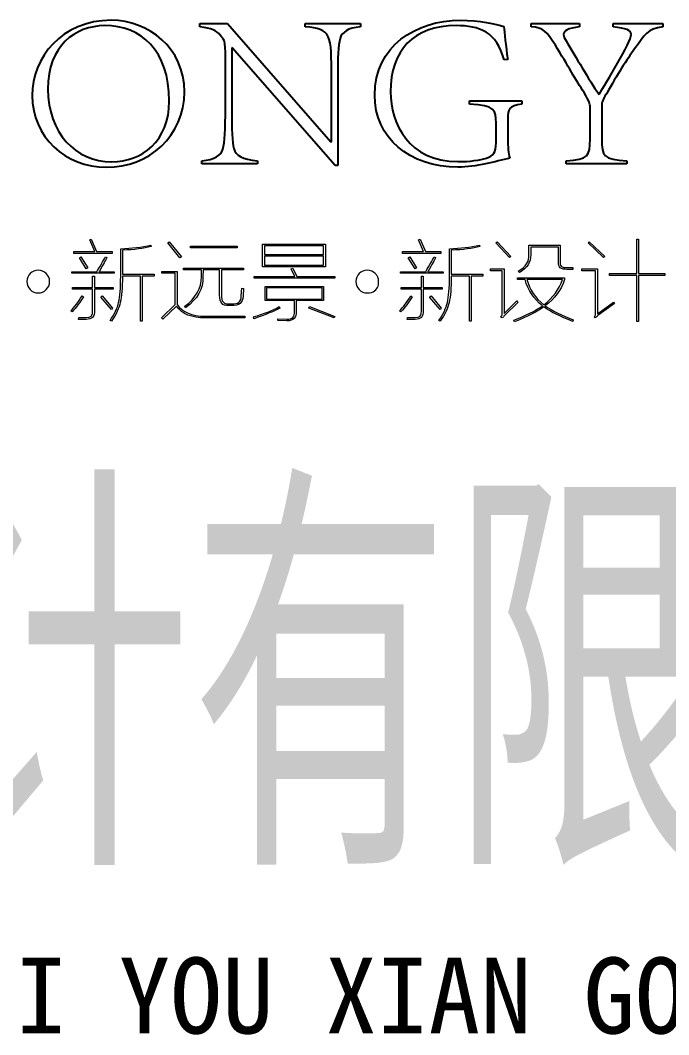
# Model space of a CAD drawing. Extents: x -266287 to 275962, y -324567 to 363765.
# Drawn here: x -139883 to -138857, y 206561 to 208164 of the extents above; entities that cross this region are included whole.
import ezdxf

# ---------------------------------------------------------------- set-up
doc = ezdxf.new("R2010")
doc.units = 0
doc.header["$LTSCALE"] = 1000
doc.layers.get('0').update_dxf_attribs({"linetype": 'CONTINUOUS'})
doc.styles.add('-黑体', font='simhei.ttf', dxfattribs={"width": 0.8})

msp = doc.modelspace()

# ---------------------------------------------------------------- linework, layer by layer
at = {"lineweight": 9}
for p, q in [((-139772.62569, 207816.72582), (-139770.36916, 207817.82825)), ((-139764.77088, 207798.20843), (-139772.62569, 207816.72582)), ((-139770.36916, 207817.82825), (-139761.96312, 207798.20843)), ((-139649.2396, 207812.22997), (-139647.00029, 207813.90084)), ((-139630.18822, 207788.13153), (-139649.2396, 207812.22997)), ((-139647.00029, 207813.90084), (-139627.93168, 207789.8024)), ((-139499.51575, 207809.99066), (-139400.26255, 207809.99066)), ((-139499.51575, 207774.10999), (-139499.51575, 207809.99066)), ((-139400.26255, 207809.99066), (-139400.26255, 207774.10999)), ((-139252.82969, 207816.72582), (-139250.57315, 207817.82825)), ((-139244.97487, 207798.20843), (-139252.82969, 207816.72582)), ((-139250.57315, 207817.82825), (-139242.16712, 207798.20843)), ((-139130.58047, 207812.22997), (-139128.89238, 207813.90084)), ((-139109.27256, 207788.68274), (-139130.58047, 207812.22997)), ((-139128.89238, 207813.90084), (-139107.01602, 207790.37084)), ((-138984.76681, 207812.22997), (-138983.09593, 207813.90084)), ((-138960.66836, 207788.68274), (-138984.76681, 207812.22997)), ((-138983.09593, 207813.90084), (-138958.41183, 207790.37084)), ((-138907.9584, 207817.82825), (-138905.15065, 207817.82825)), ((-138907.9584, 207763.44742), (-138907.9584, 207817.82825)), ((-138905.15065, 207817.82825), (-138905.15065, 207763.44742)), ((-139797.84379, 207795.40068), (-139797.84379, 207798.20843)), ((-139797.84379, 207798.20843), (-139764.77088, 207798.20843)), ((-139737.29624, 207795.40068), (-139797.84379, 207795.40068)), ((-139761.96312, 207798.20843), (-139737.29624, 207798.20843)), ((-139737.29624, 207798.20843), (-139737.29624, 207795.40068)), ((-139613.35893, 207806.63169), (-139539.90949, 207806.63169)), ((-139613.35893, 207804.39238), (-139613.35893, 207806.63169)), ((-139539.90949, 207804.39238), (-139613.35893, 207804.39238)), ((-139539.90949, 207806.63169), (-139539.90949, 207804.39238)), ((-139403.0703, 207807.18291), (-139496.72522, 207807.18291)), ((-139496.72522, 207807.18291), (-139496.72522, 207793.72981)), ((-139403.0703, 207793.72981), (-139403.0703, 207807.18291)), ((-139278.04778, 207795.40068), (-139278.04778, 207798.20843)), ((-139278.04778, 207798.20843), (-139244.97487, 207798.20843)), ((-139217.50023, 207795.40068), (-139278.04778, 207795.40068)), ((-139242.16712, 207798.20843), (-139217.50023, 207798.20843)), ((-139217.50023, 207798.20843), (-139217.50023, 207795.40068)), ((-139788.88654, 207788.13153), (-139786.63001, 207789.8024)), ((-139778.22397, 207770.7338), (-139788.88654, 207788.13153)), ((-139786.63001, 207789.8024), (-139775.98466, 207772.42189)), ((-139627.93168, 207789.8024), (-139630.18822, 207788.13153)), ((-139496.72522, 207793.72981), (-139403.0703, 207793.72981)), ((-139403.0703, 207790.92206), (-139496.72522, 207790.92206)), ((-139496.72522, 207790.92206), (-139496.72522, 207776.90052)), ((-139403.0703, 207776.90052), (-139403.0703, 207790.92206)), ((-139269.09054, 207788.13153), (-139266.834, 207789.8024)), ((-139258.42797, 207770.7338), (-139269.09054, 207788.13153)), ((-139266.834, 207789.8024), (-139256.18865, 207772.42189)), ((-139107.01602, 207790.37084), (-139109.27256, 207788.68274)), ((-138958.41183, 207790.37084), (-138960.66836, 207788.68274)), ((-139775.98466, 207772.42189), (-139778.22397, 207770.7338)), ((-139400.26255, 207774.10999), (-139499.51575, 207774.10999)), ((-139496.72522, 207776.90052), (-139403.0703, 207776.90052)), ((-139454.10939, 207770.7338), (-139451.85285, 207771.85345)), ((-139448.49388, 207758.95157), (-139454.10939, 207770.7338)), ((-139451.85285, 207771.85345), (-139445.13492, 207758.95157)), ((-139256.18865, 207772.42189), (-139258.42797, 207770.7338)), ((-138951.12545, 207760.63967), (-138951.12545, 207763.44742)), ((-138951.12545, 207763.44742), (-138907.9584, 207763.44742)), ((-138905.15065, 207763.44742), (-138863.65447, 207763.44742)), ((-138863.65447, 207763.44742), (-138863.65447, 207760.63967)), ((-139512.98607, 207756.16104), (-139512.98607, 207758.95157)), ((-139512.98607, 207758.95157), (-139448.49388, 207758.95157)), ((-139385.12135, 207756.16104), (-139512.98607, 207756.16104)), ((-139445.13492, 207758.95157), (-139385.12135, 207758.95157)), ((-139385.12135, 207758.95157), (-139385.12135, 207756.16104)), ((-138907.9584, 207760.63967), (-138951.12545, 207760.63967)), ((-138907.9584, 207687.74145), (-138907.9584, 207760.63967)), ((-138863.65447, 207760.63967), (-138905.15065, 207760.63967)), ((-138905.15065, 207760.63967), (-138905.15065, 207687.74145)), ((-139405.30961, 207741.01985), (-139493.34903, 207741.01985)), ((-139493.34903, 207741.01985), (-139493.34903, 207723.0709)), ((-139405.30961, 207723.0709), (-139405.30961, 207741.01985)), ((-139755.22796, 207726.42987), (-139752.98865, 207728.11797)), ((-139738.41589, 207706.81005), (-139755.22796, 207726.42987)), ((-139752.98865, 207728.11797), (-139736.7278, 207709.04936)), ((-139493.34903, 207723.0709), (-139405.30961, 207723.0709)), ((-139235.43195, 207726.42987), (-139233.19264, 207728.11797)), ((-139218.61989, 207706.81005), (-139235.43195, 207726.42987)), ((-139233.19264, 207728.11797), (-139216.93179, 207709.04936)), ((-139736.7278, 207709.04936), (-139738.41589, 207706.81005)), ((-139426.61753, 207709.04936), (-139425.49787, 207711.3059)), ((-139386.25823, 207693.35695), (-139426.61753, 207709.04936)), ((-139425.49787, 207711.3059), (-139385.12135, 207695.59626)), ((-139216.93179, 207709.04936), (-139218.61989, 207706.81005)), ((-139385.12135, 207695.59626), (-139386.25823, 207693.35695)), ((-138905.15065, 207687.74145), (-138907.9584, 207687.74145))]:
    msp.add_line(p, q, dxfattribs=at)
for points, knots in [([(-139622.98797, 208050.88896), (-139622.98797, 207980.47121), (-139679.26361, 207931.61976), (-139746.51187, 207931.61976), (-139811.27966, 207931.61976), (-139863.66234, 207979.40323), (-139863.66234, 208044.8945), (-139863.66234, 208104.33962), (-139817.65309, 208163.80197), (-139738.72595, 208163.80197), (-139679.60811, 208163.80197), (-139622.98797, 208119.54972), (-139622.98797, 208050.88896)], [0, 0, 0, 0, 1, 1, 1, 2, 2, 2, 3, 3, 3, 4, 4, 4, 4]), ([(-139108.48019, 207946.12361), (-139131.4762, 207940.47365), (-139161.56911, 207931.61976), (-139190.57681, 207931.61976), (-139267.74695, 207931.61976), (-139322.24836, 207978.33525), (-139322.24836, 208045.58351), (-139322.24836, 208123.09816), (-139256.77432, 208163.80197), (-139187.04559, 208163.80197), (-139156.95268, 208163.80197), (-139130.06371, 208157.79027), (-139118.0231, 208154.24183)], [3, 3, 3, 3, 4, 4, 4, 5, 5, 5, 6, 6, 6, 7, 7, 7, 7]), ([(-139838.8921, 208055.14365), (-139838.8921, 207986.12117), (-139795.3461, 207940.12914), (-139738.01971, 207940.12914), (-139690.23623, 207940.12914), (-139647.05196, 207973.0298), (-139647.05196, 208036.0406), (-139647.05196, 208116.38023), (-139692.01046, 208155.30981), (-139748.99234, 208155.30981)], [0, 0, 0, 0, 1, 1, 1, 2, 2, 2, 3, 3, 3, 3]), ([(-139117.67859, 208101.15291), (-139129.35746, 208145.74967), (-139156.95268, 208155.30981), (-139193.41901, 208155.30981), (-139261.37352, 208155.30981), (-139297.11639, 208116.01849), (-139297.11639, 208050.54445), (-139297.11639, 208001.00398), (-139268.7977, 207940.47365), (-139190.57681, 207940.47365), (-139171.81827, 207940.47365), (-139155.90192, 207942.60961), (-139145.2738, 207946.12361)], [9, 9, 9, 9, 10, 10, 10, 11, 11, 11, 12, 12, 12, 13, 13, 13, 13]), ([(-138998.44384, 208153.53558), (-139017.20238, 208151.07234), (-139023.57581, 208147.52389), (-139023.57581, 208141.49497), (-139023.57581, 208138.66999), (-139022.16332, 208135.12155), (-139019.68285, 208131.22859)], [8, 8, 8, 8, 9, 9, 9, 10, 10, 10, 10]), ([(-138967.66191, 208046.30699), (-138957.03379, 208063.63582), (-138916.69172, 208130.17783), (-138916.69172, 208141.15046), (-138916.69172, 208148.59187), (-138924.82214, 208151.07234), (-138945.35491, 208153.53558)], [11, 11, 11, 11, 12, 12, 12, 13, 13, 13, 13])]:
    msp.add_open_spline(points, degree=3, knots=knots)
for points in [[(-139748.99234, 208155.30981), (-139796.05234, 208154.9653), (-139838.8921, 208123.44267), (-139838.8921, 208055.14365)], [(-139598.61392, 208153.53558), (-139598.61392, 208153.53558), (-139598.61392, 208158.49652), (-139598.61392, 208158.49652)], [(-139598.61392, 208158.49652), (-139598.61392, 208158.49652), (-139555.08514, 208158.49652), (-139555.08514, 208158.49652)], [(-139566.4195, 208140.44422), (-139572.43119, 208147.52389), (-139579.85537, 208151.41685), (-139598.61392, 208153.53558)], [(-139555.08514, 208158.49652), (-139555.08514, 208158.49652), (-139391.58091, 207971.61731), (-139391.58091, 207971.61731)], [(-139432.26748, 208153.53558), (-139432.26748, 208153.53558), (-139432.26748, 208158.49652), (-139432.26748, 208158.49652)], [(-139432.26748, 208158.49652), (-139432.26748, 208158.49652), (-139344.50368, 208158.49652), (-139344.50368, 208158.49652)], [(-139390.51293, 208072.48971), (-139390.51293, 208141.49497), (-139390.85744, 208150.7106), (-139432.26748, 208153.53558)], [(-139344.50368, 208153.53558), (-139365.01922, 208151.76136), (-139373.87312, 208145.04342), (-139377.05983, 208134.77704)], [(-139344.50368, 208158.49652), (-139344.50368, 208158.49652), (-139344.50368, 208153.53558), (-139344.50368, 208153.53558)], [(-139118.0231, 208154.24183), (-139116.97235, 208143.97544), (-139115.19812, 208123.82163), (-139112.01141, 208101.87638)], [(-139074.8905, 208153.53558), (-139074.8905, 208153.53558), (-139074.8905, 208158.49652), (-139074.8905, 208158.49652)], [(-139074.8905, 208158.49652), (-139074.8905, 208158.49652), (-138998.44384, 208158.49652), (-138998.44384, 208158.49652)], [(-139036.66717, 208124.51065), (-139050.82651, 208146.1114), (-139055.08121, 208152.48483), (-139074.8905, 208153.53558)], [(-138998.44384, 208158.49652), (-138998.44384, 208158.49652), (-138998.44384, 208153.53558), (-138998.44384, 208153.53558)], [(-138945.35491, 208153.53558), (-138945.35491, 208153.53558), (-138945.35491, 208158.49652), (-138945.35491, 208158.49652)], [(-138945.35491, 208158.49652), (-138945.35491, 208158.49652), (-138866.78951, 208158.49652), (-138866.78951, 208158.49652)], [(-138866.78951, 208153.53558), (-138891.19801, 208150.7106), (-138895.45271, 208140.80595), (-138911.38627, 208118.49896)], [(-138866.78951, 208158.49652), (-138866.78951, 208158.49652), (-138866.78951, 208153.53558), (-138866.78951, 208153.53558)], [(-139558.27185, 208102.92713), (-139558.27185, 208134.43253), (-139560.04608, 208132.6583), (-139566.4195, 208140.44422)], [(-139377.05983, 208134.77704), (-139380.24654, 208123.82163), (-139380.60828, 208105.76933), (-139380.60828, 208072.48971)], [(-139019.68285, 208131.22859), (-139004.45553, 208105.76933), (-138984.28449, 208071.42173), (-138967.66191, 208046.30699)], [(-139547.66096, 208120.27319), (-139547.66096, 208120.27319), (-139548.3672, 208120.27319), (-139548.3672, 208120.27319)], [(-139548.3672, 208120.27319), (-139548.3672, 208120.27319), (-139548.3672, 208026.11873), (-139548.3672, 208026.11873)], [(-139384.50124, 207934.44473), (-139384.50124, 207934.44473), (-139547.66096, 208120.27319), (-139547.66096, 208120.27319)], [(-138991.36416, 208049.83821), (-139003.40477, 208067.89051), (-139016.85787, 208092.29901), (-139036.66717, 208124.51065)], [(-138911.38627, 208118.49896), (-138924.1159, 208101.87638), (-138938.63698, 208077.79516), (-138955.98303, 208047.71947)], [(-139558.27185, 208026.11873), (-139558.27185, 208026.11873), (-139558.27185, 208102.92713), (-139558.27185, 208102.92713)], [(-139112.01141, 208101.87638), (-139112.01141, 208101.87638), (-139117.67859, 208101.15291), (-139117.67859, 208101.15291)], [(-139390.51293, 207971.61731), (-139390.51293, 207971.61731), (-139390.51293, 208072.48971), (-139390.51293, 208072.48971)], [(-139380.60828, 208072.48971), (-139380.60828, 208072.48971), (-139380.60828, 207934.44473), (-139380.60828, 207934.44473)], [(-139172.54174, 208031.42417), (-139172.54174, 208031.42417), (-139172.54174, 208036.38511), (-139172.54174, 208036.38511)], [(-139172.54174, 208036.38511), (-139172.54174, 208036.38511), (-139089.72164, 208036.38511), (-139089.72164, 208036.38511)], [(-139089.72164, 208036.38511), (-139089.72164, 208036.38511), (-139089.72164, 208031.42417), (-139089.72164, 208031.42417)], [(-138981.80402, 208027.18671), (-138981.80402, 208031.07966), (-138982.52749, 208034.97262), (-138991.36416, 208049.83821)], [(-138955.98303, 208047.71947), (-138962.70097, 208037.10858), (-138963.04548, 208033.21562), (-138963.40721, 208029.66717)], [(-139562.16481, 207960.28295), (-139559.33983, 207970.91107), (-139558.27185, 207990.37586), (-139558.27185, 208026.11873)], [(-139548.3672, 208026.11873), (-139548.00547, 207990.37586), (-139547.66096, 207970.91107), (-139545.18049, 207961.00642)], [(-139130.40822, 208001.00398), (-139130.40822, 208022.5875), (-139132.18244, 208028.59919), (-139172.54174, 208031.42417)], [(-139089.72164, 208031.42417), (-139110.59892, 208028.25468), (-139111.64967, 208023.63826), (-139111.64967, 208008.06643)], [(-138981.80402, 207976.21652), (-138981.80402, 207976.21652), (-138981.80402, 208027.18671), (-138981.80402, 208027.18671)], [(-138963.40721, 208029.66717), (-138963.40721, 208029.66717), (-138963.40721, 207976.21652), (-138963.40721, 207976.21652)], [(-139111.64967, 208008.06643), (-139111.64967, 208008.06643), (-139111.64967, 207976.21652), (-139111.64967, 207976.21652)], [(-139130.40822, 207970.20483), (-139130.40822, 207970.20483), (-139130.40822, 208001.00398), (-139130.40822, 208001.00398)], [(-139391.58091, 207971.61731), (-139391.58091, 207971.61731), (-139390.51293, 207971.61731), (-139390.51293, 207971.61731)], [(-139145.2738, 207946.12361), (-139134.66291, 207949.67206), (-139130.40822, 207954.63299), (-139130.40822, 207970.20483)], [(-139111.64967, 207976.21652), (-139111.64967, 207963.8314), (-139111.30516, 207953.2205), (-139108.48019, 207946.12361)], [(-139019.32111, 207941.88614), (-138984.64623, 207943.29863), (-138981.80402, 207949.32755), (-138981.80402, 207976.21652)], [(-138963.40721, 207976.21652), (-138963.40721, 207949.32755), (-138960.58224, 207943.29863), (-138923.77139, 207941.88614)], [(-139595.78894, 207941.88614), (-139574.91166, 207943.29863), (-139564.98979, 207950.39553), (-139562.16481, 207960.28295)], [(-139545.18049, 207961.00642), (-139541.99378, 207950.01657), (-139531.38288, 207943.66037), (-139507.6634, 207941.88614)], [(-139595.78894, 207936.9252), (-139595.78894, 207936.9252), (-139595.78894, 207941.88614), (-139595.78894, 207941.88614)], [(-139507.6634, 207941.88614), (-139507.6634, 207941.88614), (-139507.6634, 207936.9252), (-139507.6634, 207936.9252)], [(-139019.32111, 207936.9252), (-139019.32111, 207936.9252), (-139019.32111, 207941.88614), (-139019.32111, 207941.88614)], [(-138923.77139, 207941.88614), (-138923.77139, 207941.88614), (-138923.77139, 207936.9252), (-138923.77139, 207936.9252)], [(-139507.6634, 207936.9252), (-139507.6634, 207936.9252), (-139595.78894, 207936.9252), (-139595.78894, 207936.9252)], [(-139380.60828, 207934.44473), (-139380.60828, 207934.44473), (-139384.50124, 207934.44473), (-139384.50124, 207934.44473)], [(-138923.77139, 207936.9252), (-138923.77139, 207936.9252), (-139019.32111, 207936.9252), (-139019.32111, 207936.9252)]]:
    msp.add_open_spline(points, degree=3)
for points in [[(-139723.82592, 207802.70428), (-139706.63489, 207803.44498), (-139690.753, 207805.30533), (-139676.16302, 207808.30256)], [(-139723.82592, 207759.52001), (-139723.82592, 207759.52001), (-139723.82592, 207802.70428), (-139723.82592, 207802.70428)], [(-139675.6118, 207806.06325), (-139687.20455, 207803.06602), (-139702.34574, 207801.18844), (-139721.03539, 207800.46497)], [(-139721.03539, 207800.46497), (-139721.03539, 207800.46497), (-139721.03539, 207762.32776), (-139721.03539, 207762.32776)], [(-139676.16302, 207808.30256), (-139676.16302, 207808.30256), (-139675.6118, 207806.06325), (-139675.6118, 207806.06325)], [(-139204.02991, 207802.70428), (-139186.83888, 207803.44498), (-139170.95699, 207805.30533), (-139156.36701, 207808.30256)], [(-139204.02991, 207759.52001), (-139204.02991, 207759.52001), (-139204.02991, 207802.70428), (-139204.02991, 207802.70428)], [(-139155.8158, 207806.06325), (-139167.40854, 207803.06602), (-139182.54974, 207801.18844), (-139201.23938, 207800.46497)], [(-139201.23938, 207800.46497), (-139201.23938, 207800.46497), (-139201.23938, 207762.32776), (-139201.23938, 207762.32776)], [(-139156.36701, 207808.30256), (-139156.36701, 207808.30256), (-139155.8158, 207806.06325), (-139155.8158, 207806.06325)], [(-139078.42173, 207808.30256), (-139078.42173, 207808.30256), (-139029.07073, 207808.30256), (-139029.07073, 207808.30256)], [(-139078.42173, 207793.16137), (-139078.42173, 207793.16137), (-139078.42173, 207808.30256), (-139078.42173, 207808.30256)], [(-139031.87849, 207805.49481), (-139031.87849, 207805.49481), (-139075.61397, 207805.49481), (-139075.61397, 207805.49481)], [(-139075.61397, 207805.49481), (-139075.61397, 207805.49481), (-139075.61397, 207793.16137), (-139075.61397, 207793.16137)], [(-139031.87849, 207781.37914), (-139031.87849, 207781.37914), (-139031.87849, 207805.49481), (-139031.87849, 207805.49481)], [(-139029.07073, 207808.30256), (-139029.07073, 207808.30256), (-139029.07073, 207781.37914), (-139029.07073, 207781.37914)], [(-139761.39468, 207766.25517), (-139760.27503, 207768.49449), (-139758.03571, 207772.42189), (-139754.67675, 207778.0374)], [(-139745.70227, 207788.68274), (-139747.57985, 207784.92759), (-139751.50726, 207777.83069), (-139757.4845, 207767.37483)], [(-139754.67675, 207778.0374), (-139751.31778, 207783.99741), (-139749.06124, 207787.92482), (-139747.94158, 207789.8024)], [(-139747.94158, 207789.8024), (-139747.94158, 207789.8024), (-139745.70227, 207788.68274), (-139745.70227, 207788.68274)], [(-139241.59867, 207766.25517), (-139240.47902, 207768.49449), (-139238.23971, 207772.42189), (-139234.88074, 207778.0374)], [(-139225.90626, 207788.68274), (-139227.78384, 207784.92759), (-139231.71125, 207777.83069), (-139237.68849, 207767.37483)], [(-139234.88074, 207778.0374), (-139231.52177, 207783.99741), (-139229.26523, 207787.92482), (-139228.14558, 207789.8024)], [(-139228.14558, 207789.8024), (-139228.14558, 207789.8024), (-139225.90626, 207788.68274), (-139225.90626, 207788.68274)], [(-139095.25102, 207767.37483), (-139083.27931, 207774.10999), (-139077.68103, 207782.68828), (-139078.42173, 207793.16137)], [(-139075.61397, 207793.16137), (-139075.25224, 207781.58585), (-139081.22948, 207772.21519), (-139093.56292, 207765.11829)], [(-139018.42539, 207770.18258), (-139027.77882, 207769.80362), (-139032.25745, 207773.54155), (-139031.87849, 207781.37914)], [(-139029.07073, 207781.37914), (-139029.82866, 207775.4019), (-139026.28021, 207772.59415), (-139018.42539, 207772.97311)], [(-139801.21999, 207766.25517), (-139801.21999, 207766.25517), (-139761.39468, 207766.25517), (-139761.39468, 207766.25517)], [(-139801.21999, 207764.01586), (-139801.21999, 207764.01586), (-139801.21999, 207766.25517), (-139801.21999, 207766.25517)], [(-139733.92004, 207764.01586), (-139733.92004, 207764.01586), (-139801.21999, 207764.01586), (-139801.21999, 207764.01586)], [(-139757.4845, 207767.37483), (-139757.84623, 207766.99587), (-139758.03571, 207766.61691), (-139758.03571, 207766.25517)], [(-139758.03571, 207766.25517), (-139758.03571, 207766.25517), (-139733.92004, 207766.25517), (-139733.92004, 207766.25517)], [(-139733.92004, 207766.25517), (-139733.92004, 207766.25517), (-139733.92004, 207764.01586), (-139733.92004, 207764.01586)], [(-139721.03539, 207762.32776), (-139721.03539, 207762.32776), (-139671.11595, 207762.32776), (-139671.11595, 207762.32776)], [(-139671.11595, 207762.32776), (-139671.11595, 207762.32776), (-139671.11595, 207759.52001), (-139671.11595, 207759.52001)], [(-139658.78251, 207766.80639), (-139658.78251, 207766.80639), (-139634.66684, 207766.80639), (-139634.66684, 207766.80639)], [(-139658.78251, 207764.01586), (-139658.78251, 207764.01586), (-139658.78251, 207766.80639), (-139658.78251, 207766.80639)], [(-139637.4746, 207764.01586), (-139637.4746, 207764.01586), (-139658.78251, 207764.01586), (-139658.78251, 207764.01586)], [(-139637.4746, 207714.64764), (-139637.4746, 207714.64764), (-139637.4746, 207764.01586), (-139637.4746, 207764.01586)], [(-139634.66684, 207766.80639), (-139634.66684, 207766.80639), (-139634.66684, 207714.64764), (-139634.66684, 207714.64764)], [(-139624.57271, 207769.61414), (-139624.57271, 207769.61414), (-139624.57271, 207771.85345), (-139624.57271, 207771.85345)], [(-139624.57271, 207771.85345), (-139624.57271, 207771.85345), (-139529.81536, 207771.85345), (-139529.81536, 207771.85345)], [(-139595.97842, 207769.61414), (-139595.97842, 207769.61414), (-139624.57271, 207769.61414), (-139624.57271, 207769.61414)], [(-139595.97842, 207758.40036), (-139595.97842, 207758.40036), (-139595.97842, 207769.61414), (-139595.97842, 207769.61414)], [(-139593.17067, 207769.61414), (-139593.17067, 207769.61414), (-139593.73911, 207758.40036), (-139593.73911, 207758.40036)], [(-139567.38413, 207769.61414), (-139567.38413, 207769.61414), (-139593.17067, 207769.61414), (-139593.17067, 207769.61414)], [(-139567.38413, 207729.23762), (-139567.38413, 207729.23762), (-139567.38413, 207769.61414), (-139567.38413, 207769.61414)], [(-139529.81536, 207769.61414), (-139529.81536, 207769.61414), (-139564.57638, 207769.61414), (-139564.57638, 207769.61414)], [(-139564.57638, 207769.61414), (-139564.57638, 207769.61414), (-139564.57638, 207729.23762), (-139564.57638, 207729.23762)], [(-139529.81536, 207771.85345), (-139529.81536, 207771.85345), (-139529.81536, 207769.61414), (-139529.81536, 207769.61414)], [(-139281.42398, 207766.25517), (-139281.42398, 207766.25517), (-139241.59867, 207766.25517), (-139241.59867, 207766.25517)], [(-139281.42398, 207764.01586), (-139281.42398, 207764.01586), (-139281.42398, 207766.25517), (-139281.42398, 207766.25517)], [(-139214.12404, 207764.01586), (-139214.12404, 207764.01586), (-139281.42398, 207764.01586), (-139281.42398, 207764.01586)], [(-139237.68849, 207767.37483), (-139238.05023, 207766.99587), (-139238.23971, 207766.61691), (-139238.23971, 207766.25517)], [(-139238.23971, 207766.25517), (-139238.23971, 207766.25517), (-139214.12404, 207766.25517), (-139214.12404, 207766.25517)], [(-139214.12404, 207766.25517), (-139214.12404, 207766.25517), (-139214.12404, 207764.01586), (-139214.12404, 207764.01586)], [(-139201.23938, 207762.32776), (-139201.23938, 207762.32776), (-139151.31995, 207762.32776), (-139151.31995, 207762.32776)], [(-139151.31995, 207762.32776), (-139151.31995, 207762.32776), (-139151.31995, 207759.52001), (-139151.31995, 207759.52001)], [(-139138.98651, 207767.94327), (-139138.98651, 207767.94327), (-139138.98651, 207770.7338), (-139138.98651, 207770.7338)], [(-139138.98651, 207770.7338), (-139138.98651, 207770.7338), (-139117.67859, 207770.7338), (-139117.67859, 207770.7338)], [(-139120.48634, 207767.94327), (-139120.48634, 207767.94327), (-139138.98651, 207767.94327), (-139138.98651, 207767.94327)], [(-139120.48634, 207698.95523), (-139120.48634, 207698.95523), (-139120.48634, 207767.94327), (-139120.48634, 207767.94327)], [(-139117.67859, 207770.7338), (-139117.67859, 207770.7338), (-139117.67859, 207700.64333), (-139117.67859, 207700.64333)], [(-139093.56292, 207765.11829), (-139093.56292, 207765.11829), (-139095.25102, 207767.37483), (-139095.25102, 207767.37483)], [(-139018.42539, 207772.97311), (-139018.42539, 207772.97311), (-139008.88247, 207772.97311), (-139008.88247, 207772.97311)], [(-139008.88247, 207770.18258), (-139008.88247, 207770.18258), (-139018.42539, 207770.18258), (-139018.42539, 207770.18258)], [(-139008.88247, 207772.97311), (-139008.88247, 207772.97311), (-139008.88247, 207770.18258), (-139008.88247, 207770.18258)], [(-138994.86094, 207770.7338), (-138994.86094, 207770.7338), (-138970.19405, 207770.7338), (-138970.19405, 207770.7338)], [(-138994.86094, 207767.94327), (-138994.86094, 207767.94327), (-138994.86094, 207770.7338), (-138994.86094, 207770.7338)], [(-138973.00181, 207767.94327), (-138973.00181, 207767.94327), (-138994.86094, 207767.94327), (-138994.86094, 207767.94327)], [(-138973.00181, 207698.95523), (-138973.00181, 207698.95523), (-138973.00181, 207767.94327), (-138973.00181, 207767.94327)], [(-138970.19405, 207770.7338), (-138970.19405, 207770.7338), (-138970.19405, 207700.07489), (-138970.19405, 207700.07489)], [(-139768.12984, 207741.58829), (-139768.12984, 207741.58829), (-139768.12984, 207759.52001), (-139768.12984, 207759.52001)], [(-139768.12984, 207759.52001), (-139768.12984, 207759.52001), (-139765.32209, 207759.52001), (-139765.32209, 207759.52001)], [(-139765.32209, 207759.52001), (-139765.32209, 207759.52001), (-139765.32209, 207741.58829), (-139765.32209, 207741.58829)], [(-139727.20211, 207718.02384), (-139724.9628, 207726.61935), (-139723.82592, 207740.45141), (-139723.82592, 207759.52001)], [(-139721.03539, 207759.52001), (-139721.03539, 207740.83037), (-139722.15504, 207726.99831), (-139724.39436, 207718.02384)], [(-139692.42387, 207759.52001), (-139692.42387, 207759.52001), (-139721.03539, 207759.52001), (-139721.03539, 207759.52001)], [(-139692.42387, 207688.29266), (-139692.42387, 207688.29266), (-139692.42387, 207759.52001), (-139692.42387, 207759.52001)], [(-139671.11595, 207759.52001), (-139671.11595, 207759.52001), (-139689.63334, 207759.52001), (-139689.63334, 207759.52001)], [(-139689.63334, 207759.52001), (-139689.63334, 207759.52001), (-139689.63334, 207688.29266), (-139689.63334, 207688.29266)], [(-139622.3334, 207711.85712), (-139605.14238, 207724.94848), (-139596.35738, 207740.45141), (-139595.97842, 207758.40036)], [(-139593.73911, 207758.40036), (-139593.36015, 207739.33175), (-139602.5241, 207723.0709), (-139621.21375, 207709.6178)], [(-139248.33384, 207741.58829), (-139248.33384, 207741.58829), (-139248.33384, 207759.52001), (-139248.33384, 207759.52001)], [(-139248.33384, 207759.52001), (-139248.33384, 207759.52001), (-139245.52608, 207759.52001), (-139245.52608, 207759.52001)], [(-139245.52608, 207759.52001), (-139245.52608, 207759.52001), (-139245.52608, 207741.58829), (-139245.52608, 207741.58829)], [(-139207.4061, 207718.02384), (-139205.16679, 207726.61935), (-139204.02991, 207740.45141), (-139204.02991, 207759.52001)], [(-139201.23938, 207759.52001), (-139201.23938, 207740.83037), (-139202.35904, 207726.99831), (-139204.59835, 207718.02384)], [(-139172.62786, 207759.52001), (-139172.62786, 207759.52001), (-139201.23938, 207759.52001), (-139201.23938, 207759.52001)], [(-139172.62786, 207688.29266), (-139172.62786, 207688.29266), (-139172.62786, 207759.52001), (-139172.62786, 207759.52001)], [(-139151.31995, 207759.52001), (-139151.31995, 207759.52001), (-139169.83734, 207759.52001), (-139169.83734, 207759.52001)], [(-139169.83734, 207759.52001), (-139169.83734, 207759.52001), (-139169.83734, 207688.29266), (-139169.83734, 207688.29266)], [(-139096.37067, 207753.92173), (-139096.37067, 207753.92173), (-139096.37067, 207756.71226), (-139096.37067, 207756.71226)], [(-139096.37067, 207756.71226), (-139096.37067, 207756.71226), (-139022.3528, 207756.71226), (-139022.3528, 207756.71226)], [(-139084.58845, 207753.92173), (-139084.58845, 207753.92173), (-139096.37067, 207753.92173), (-139096.37067, 207753.92173)], [(-139057.11381, 207712.40833), (-139070.94587, 207724.00108), (-139080.10982, 207737.83314), (-139084.58845, 207753.92173)], [(-139081.7807, 207753.92173), (-139077.30207, 207738.2121), (-139068.3276, 207724.94848), (-139054.8745, 207714.09643)], [(-139025.16055, 207753.92173), (-139025.16055, 207753.92173), (-139081.7807, 207753.92173), (-139081.7807, 207753.92173)], [(-139054.8745, 207714.09643), (-139040.28452, 207725.32744), (-139030.3971, 207738.59106), (-139025.16055, 207753.92173)], [(-139022.3528, 207753.92173), (-139027.58934, 207737.83314), (-139037.68347, 207724.00108), (-139052.63519, 207712.40833)], [(-139022.3528, 207756.71226), (-139022.3528, 207756.71226), (-139022.3528, 207753.92173), (-139022.3528, 207753.92173)], [(-139800.10033, 207741.58829), (-139800.10033, 207741.58829), (-139768.12984, 207741.58829), (-139768.12984, 207741.58829)], [(-139800.10033, 207738.76331), (-139800.10033, 207738.76331), (-139800.10033, 207741.58829), (-139800.10033, 207741.58829)], [(-139768.12984, 207738.76331), (-139768.12984, 207738.76331), (-139800.10033, 207738.76331), (-139800.10033, 207738.76331)], [(-139768.12984, 207705.13918), (-139768.12984, 207705.13918), (-139768.12984, 207738.76331), (-139768.12984, 207738.76331)], [(-139765.32209, 207741.58829), (-139765.32209, 207741.58829), (-139735.60814, 207741.58829), (-139735.60814, 207741.58829)], [(-139735.60814, 207738.76331), (-139735.60814, 207738.76331), (-139765.32209, 207738.76331), (-139765.32209, 207738.76331)], [(-139765.32209, 207738.76331), (-139765.32209, 207738.76331), (-139765.32209, 207705.13918), (-139765.32209, 207705.13918)], [(-139735.60814, 207741.58829), (-139735.60814, 207741.58829), (-139735.60814, 207738.76331), (-139735.60814, 207738.76331)], [(-139533.17433, 207728.11797), (-139533.17433, 207728.11797), (-139532.05467, 207740.45141), (-139532.05467, 207740.45141)], [(-139532.05467, 207740.45141), (-139532.05467, 207740.45141), (-139529.81536, 207739.90019), (-139529.81536, 207739.90019)], [(-139529.81536, 207739.90019), (-139529.81536, 207739.90019), (-139530.36658, 207727.56675), (-139530.36658, 207727.56675)], [(-139495.60556, 207743.25916), (-139495.60556, 207743.25916), (-139403.0703, 207743.25916), (-139403.0703, 207743.25916)], [(-139495.60556, 207720.83159), (-139495.60556, 207720.83159), (-139495.60556, 207743.25916), (-139495.60556, 207743.25916)], [(-139403.0703, 207743.25916), (-139403.0703, 207743.25916), (-139403.0703, 207720.83159), (-139403.0703, 207720.83159)], [(-139280.30432, 207741.58829), (-139280.30432, 207741.58829), (-139248.33384, 207741.58829), (-139248.33384, 207741.58829)], [(-139280.30432, 207738.76331), (-139280.30432, 207738.76331), (-139280.30432, 207741.58829), (-139280.30432, 207741.58829)], [(-139248.33384, 207738.76331), (-139248.33384, 207738.76331), (-139280.30432, 207738.76331), (-139280.30432, 207738.76331)], [(-139248.33384, 207705.13918), (-139248.33384, 207705.13918), (-139248.33384, 207738.76331), (-139248.33384, 207738.76331)], [(-139245.52608, 207741.58829), (-139245.52608, 207741.58829), (-139215.81213, 207741.58829), (-139215.81213, 207741.58829)], [(-139215.81213, 207738.76331), (-139215.81213, 207738.76331), (-139245.52608, 207738.76331), (-139245.52608, 207738.76331)], [(-139245.52608, 207738.76331), (-139245.52608, 207738.76331), (-139245.52608, 207705.13918), (-139245.52608, 207705.13918)], [(-139215.81213, 207741.58829), (-139215.81213, 207741.58829), (-139215.81213, 207738.76331), (-139215.81213, 207738.76331)], [(-139802.89086, 207704.57074), (-139796.93084, 207710.54798), (-139790.93638, 207718.4028), (-139784.95913, 207728.11797)], [(-139782.71982, 207726.99831), (-139788.3181, 207717.64488), (-139794.29534, 207709.6178), (-139800.65154, 207702.88264)], [(-139784.95913, 207728.11797), (-139784.95913, 207728.11797), (-139782.71982, 207726.99831), (-139782.71982, 207726.99831)], [(-139740.65521, 207689.42954), (-139733.55831, 207699.52367), (-139729.07969, 207709.04936), (-139727.20211, 207718.02384)], [(-139724.39436, 207718.02384), (-139726.27193, 207709.04936), (-139730.94004, 207699.14471), (-139738.41589, 207688.29266)], [(-139659.33373, 207693.35695), (-139659.33373, 207693.35695), (-139637.4746, 207714.64764), (-139637.4746, 207714.64764)], [(-139634.66684, 207714.64764), (-139626.45029, 207702.3142), (-139611.49858, 207696.14748), (-139589.8117, 207696.14748)], [(-139553.36259, 207712.97677), (-139563.07776, 207712.23608), (-139567.76309, 207717.64488), (-139567.38413, 207729.23762)], [(-139564.57638, 207729.23762), (-139564.95534, 207719.50523), (-139561.21741, 207715.0266), (-139553.36259, 207715.78452)], [(-139553.36259, 207715.78452), (-139553.36259, 207715.78452), (-139548.31553, 207715.78452), (-139548.31553, 207715.78452)], [(-139548.31553, 207715.78452), (-139538.2214, 207715.0266), (-139533.17433, 207719.14349), (-139533.17433, 207728.11797)], [(-139530.36658, 207727.56675), (-139530.74554, 207717.47262), (-139536.72278, 207712.59781), (-139548.31553, 207712.97677)], [(-139449.06232, 207720.83159), (-139449.06232, 207720.83159), (-139495.60556, 207720.83159), (-139495.60556, 207720.83159)], [(-139449.06232, 207704.0023), (-139449.06232, 207704.0023), (-139449.06232, 207720.83159), (-139449.06232, 207720.83159)], [(-139403.0703, 207720.83159), (-139403.0703, 207720.83159), (-139446.25457, 207720.83159), (-139446.25457, 207720.83159)], [(-139446.25457, 207720.83159), (-139446.25457, 207720.83159), (-139446.25457, 207704.0023), (-139446.25457, 207704.0023)], [(-139283.09485, 207704.57074), (-139277.13483, 207710.54798), (-139271.14037, 207718.4028), (-139265.16313, 207728.11797)], [(-139262.92382, 207726.99831), (-139268.5221, 207717.64488), (-139274.49934, 207709.6178), (-139280.85554, 207702.88264)], [(-139265.16313, 207728.11797), (-139265.16313, 207728.11797), (-139262.92382, 207726.99831), (-139262.92382, 207726.99831)], [(-139220.8592, 207689.42954), (-139213.7623, 207699.52367), (-139209.28368, 207709.04936), (-139207.4061, 207718.02384)], [(-139204.59835, 207718.02384), (-139206.47593, 207709.04936), (-139211.14403, 207699.14471), (-139218.61989, 207688.29266)], [(-139117.67859, 207700.64333), (-139117.67859, 207700.64333), (-139097.49033, 207720.26315), (-139097.49033, 207720.26315)], [(-139095.80223, 207718.02384), (-139095.80223, 207718.02384), (-139117.11015, 207697.28436), (-139117.11015, 207697.28436)], [(-139097.49033, 207720.26315), (-139097.49033, 207720.26315), (-139095.80223, 207718.02384), (-139095.80223, 207718.02384)], [(-138970.19405, 207700.07489), (-138970.19405, 207700.07489), (-138944.95873, 207718.57505), (-138944.95873, 207718.57505)], [(-138943.27063, 207716.33574), (-138943.27063, 207716.33574), (-138969.62561, 207697.28436), (-138969.62561, 207697.28436)], [(-138944.95873, 207718.57505), (-138944.95873, 207718.57505), (-138943.27063, 207716.33574), (-138943.27063, 207716.33574)], [(-139800.65154, 207702.88264), (-139800.65154, 207702.88264), (-139802.89086, 207704.57074), (-139802.89086, 207704.57074)], [(-139765.32209, 207705.13918), (-139764.96036, 207695.40678), (-139769.2495, 207690.73868), (-139778.22397, 207691.11764)], [(-139778.22397, 207693.90817), (-139771.12708, 207693.54643), (-139767.76811, 207697.28436), (-139768.12984, 207705.13918)], [(-139635.7865, 207711.85712), (-139635.7865, 207711.85712), (-139657.09442, 207691.66886), (-139657.09442, 207691.66886)], [(-139589.8117, 207693.35695), (-139611.49858, 207693.35695), (-139626.81203, 207699.52367), (-139635.7865, 207711.85712)], [(-139621.21375, 207709.6178), (-139621.21375, 207709.6178), (-139622.3334, 207711.85712), (-139622.3334, 207711.85712)], [(-139548.31553, 207712.97677), (-139548.31553, 207712.97677), (-139553.36259, 207712.97677), (-139553.36259, 207712.97677)], [(-139514.10573, 207695.04505), (-139497.27644, 207699.90263), (-139483.63386, 207705.31143), (-139473.16077, 207711.3059)], [(-139472.04111, 207709.04936), (-139480.65385, 207704.19178), (-139494.46868, 207698.5935), (-139513.53729, 207692.22007)], [(-139473.16077, 207711.3059), (-139473.16077, 207711.3059), (-139472.04111, 207709.04936), (-139472.04111, 207709.04936)], [(-139446.25457, 207704.0023), (-139445.87561, 207693.54643), (-139450.92268, 207688.49937), (-139461.39577, 207688.87833)], [(-139461.39577, 207691.66886), (-139452.42129, 207690.92816), (-139448.3044, 207695.04505), (-139449.06232, 207704.0023)], [(-139280.85554, 207702.88264), (-139280.85554, 207702.88264), (-139283.09485, 207704.57074), (-139283.09485, 207704.57074)], [(-139245.52608, 207705.13918), (-139245.16435, 207695.40678), (-139249.45349, 207690.73868), (-139258.42797, 207691.11764)], [(-139258.42797, 207693.90817), (-139251.33107, 207693.54643), (-139247.9721, 207697.28436), (-139248.33384, 207705.13918)], [(-139122.72565, 207694.47661), (-139121.22704, 207697.09488), (-139120.48634, 207698.5935), (-139120.48634, 207698.95523)], [(-139102.5374, 207689.98076), (-139083.46879, 207697.09488), (-139068.3276, 207704.57074), (-139057.11381, 207712.40833)], [(-139054.8745, 207710.73746), (-139064.22793, 207704.0023), (-139079.73086, 207696.14748), (-139101.41774, 207687.19023)], [(-139008.88247, 207687.74145), (-139029.07073, 207695.59626), (-139044.41863, 207703.24438), (-139054.8745, 207710.73746)], [(-139052.63519, 207712.40833), (-139041.04244, 207704.57074), (-139026.28021, 207697.28436), (-139008.33126, 207690.5492)], [(-138975.24112, 207695.04505), (-138973.75973, 207696.9054), (-138973.00181, 207698.21454), (-138973.00181, 207698.95523)], [(-139790.55741, 207691.11764), (-139790.55741, 207691.11764), (-139790.0062, 207693.90817), (-139790.0062, 207693.90817)], [(-139778.22397, 207691.11764), (-139782.34086, 207691.11764), (-139786.45775, 207691.11764), (-139790.55741, 207691.11764)], [(-139790.0062, 207693.90817), (-139785.88931, 207693.90817), (-139781.9619, 207693.90817), (-139778.22397, 207693.90817)], [(-139738.41589, 207688.29266), (-139738.41589, 207688.29266), (-139740.65521, 207689.42954), (-139740.65521, 207689.42954)], [(-139689.63334, 207688.29266), (-139689.63334, 207688.29266), (-139692.42387, 207688.29266), (-139692.42387, 207688.29266)], [(-139657.09442, 207691.66886), (-139657.09442, 207691.66886), (-139659.33373, 207693.35695), (-139659.33373, 207693.35695)], [(-139589.8117, 207696.14748), (-139589.8117, 207696.14748), (-139527.55883, 207696.14748), (-139527.55883, 207696.14748)], [(-139527.55883, 207693.35695), (-139527.55883, 207693.35695), (-139589.8117, 207693.35695), (-139589.8117, 207693.35695)], [(-139527.55883, 207696.14748), (-139527.55883, 207696.14748), (-139527.55883, 207693.35695), (-139527.55883, 207693.35695)], [(-139513.53729, 207692.22007), (-139513.53729, 207692.22007), (-139514.10573, 207695.04505), (-139514.10573, 207695.04505)], [(-139475.41731, 207689.42954), (-139475.41731, 207689.42954), (-139475.41731, 207692.22007), (-139475.41731, 207692.22007)], [(-139475.41731, 207692.22007), (-139475.41731, 207692.22007), (-139461.39577, 207691.66886), (-139461.39577, 207691.66886)], [(-139461.39577, 207688.87833), (-139461.39577, 207688.87833), (-139475.41731, 207689.42954), (-139475.41731, 207689.42954)], [(-139270.76141, 207691.11764), (-139270.76141, 207691.11764), (-139270.21019, 207693.90817), (-139270.21019, 207693.90817)], [(-139258.42797, 207691.11764), (-139262.54486, 207691.11764), (-139266.66174, 207691.11764), (-139270.76141, 207691.11764)], [(-139270.21019, 207693.90817), (-139266.0933, 207693.90817), (-139262.16589, 207693.90817), (-139258.42797, 207693.90817)], [(-139218.61989, 207688.29266), (-139218.61989, 207688.29266), (-139220.8592, 207689.42954), (-139220.8592, 207689.42954)], [(-139169.83734, 207688.29266), (-139169.83734, 207688.29266), (-139172.62786, 207688.29266), (-139172.62786, 207688.29266)], [(-139120.48634, 207693.35695), (-139120.48634, 207693.35695), (-139122.72565, 207694.47661), (-139122.72565, 207694.47661)], [(-139117.11015, 207697.28436), (-139118.22981, 207695.78574), (-139119.36669, 207694.47661), (-139120.48634, 207693.35695)], [(-139101.41774, 207687.19023), (-139101.41774, 207687.19023), (-139102.5374, 207689.98076), (-139102.5374, 207689.98076)], [(-139008.33126, 207690.5492), (-139008.33126, 207690.5492), (-139008.88247, 207687.74145), (-139008.88247, 207687.74145)], [(-138973.55302, 207693.35695), (-138973.55302, 207693.35695), (-138975.24112, 207695.04505), (-138975.24112, 207695.04505)], [(-138970.76249, 207695.59626), (-138971.88215, 207694.83834), (-138972.81232, 207694.11487), (-138973.55302, 207693.35695)], [(-138969.62561, 207697.28436), (-138970.00457, 207696.9054), (-138970.38353, 207696.35419), (-138970.76249, 207695.59626)]]:
    msp.add_open_spline(points, degree=3, dxfattribs=at)
for points, knots in [([(-139836.20493, 207750.82115), (-139836.20493, 207740.93372), (-139844.24923, 207732.8722), (-139854.15388, 207732.8722), (-139864.07575, 207732.8722), (-139872.10282, 207740.93372), (-139872.10282, 207750.82115), (-139872.10282, 207760.74302), (-139864.07575, 207768.77009), (-139854.15388, 207768.77009), (-139844.24923, 207768.77009), (-139836.20493, 207760.74302), (-139836.20493, 207750.82115)], [0, 0, 0, 0, 1, 1, 1, 2, 2, 2, 3, 3, 3, 4, 4, 4, 4]), ([(-139316.06441, 207750.82115), (-139316.06441, 207750.82115), (-139316.06441, 207750.82115), (-139316.06441, 207750.82115), (-139316.06441, 207750.82115), (-139316.06441, 207750.82115), (-139316.06441, 207740.93372), (-139324.09149, 207732.8722), (-139334.01336, 207732.8722), (-139343.91801, 207732.8722), (-139351.96231, 207740.93372), (-139351.96231, 207750.82115), (-139351.96231, 207760.74302), (-139343.91801, 207768.77009), (-139334.01336, 207768.77009), (-139324.09149, 207768.77009), (-139316.06441, 207760.74302), (-139316.06441, 207750.82115)], [0, 0, 0, 0, 0.03125, 0.0625, 0.125, 0.25, 0.5, 1, 1, 1, 2, 2, 2, 3, 3, 3, 4, 4, 4, 4])]:
    msp.add_open_spline(points, degree=3, knots=knots, dxfattribs=at)

# ---------------------------------------------------------------- texts
at = {"style": '-黑体', "width": 0.6}
msp.add_text('工程设计有限公司', height=500, dxfattribs=at).set_placement((-141249.37057, 206883.43394))
at = {"style": '-黑体'}
msp.add_text(' GONG CHENG SHE JI YOU XIAN GONG SI ', height=120, dxfattribs=at).set_placement((-141277.9753, 206562.5377))

doc.saveas('drawing.dxf')
